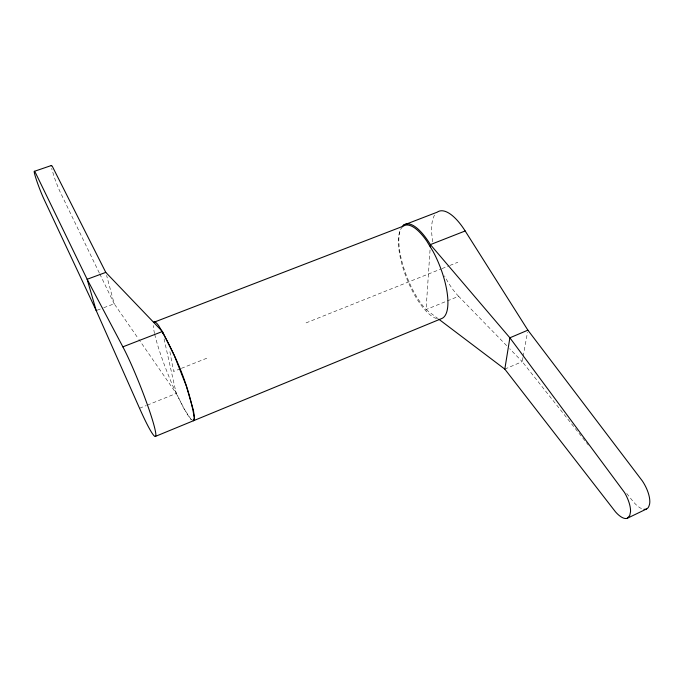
<?xml version="1.0" encoding="UTF-8"?>
<svg xmlns="http://www.w3.org/2000/svg" width="684" height="684" viewBox="0 0 684 684"><rect width="100%" height="100%" fill="white"/><g stroke="black" fill="none" stroke-linecap="round" stroke-linejoin="round"><path stroke-width="0.51" stroke-dasharray="3.42 2.56" d="M430.031 249.985L426.064 309.578L437.914 318.539M522.978 357.424L522.217 361.622L588.36 445.045M523.166 356.381L527.518 332.27M504.809 369.121L522.217 361.622L509.648 348.712M506.69 345.668L458.613 296.3L426.064 309.578A50.197 17.758 68.3 0 1 400.243 230.234M139.545 408.262L146.299 405.526M147.265 405.142L176.233 393.445L163.818 337.793M306.056 322.899L440.975 269M441.967 268.607L448.909 265.837M449.901 265.435L457.835 262.263M180.371 368.753L173.582 371.455L169.487 349.515M181.345 368.36L208.5 357.544M97.154 310.22L102.831 308.065M103.78 307.714L114.202 303.773L138.288 338.597M193.487 420.669L190.964 419.335L186.954 413.906L176.233 393.445L138.895 339.469M626.715 493.438L632.674 500.944A21.726 9.2 61.1 0 0 642.473 508.964M191.169 419.54L183.492 407.98L173.514 387.418A53.138 6.524 68.3 0 1 154.755 334.476M99.325 273.019L60.072 191.802A16.63 1.454 69.2 0 1 54.216 177.002L51.625 168.392M99.796 273.976L114.202 303.773L106.601 275.421M458.613 296.3A49.787 19.161 68.3 0 1 444.532 275.883M432.801 241.837A49.787 19.161 68.3 0 1 434.81 214.725M436.657 318.599A50.094 17.681 68.3 0 1 405.467 275.242A50.094 17.681 68.3 0 1 402.671 226.695M154.541 333.561A53.138 6.524 68.3 0 1 153.293 325.584"/><path stroke-width="1.03" d="M430.245 246.787L430.39 244.616A50.197 17.758 68.3 0 0 402.295 226.395M646.423 509.041L627.365 518.241A21.828 8.883 61.4 0 1 615.514 511.889L504.809 369.121L509.879 337.802L430.39 244.616L465.171 230.97L527.894 330.175L642.37 480.972A21.751 9.217 61.1 0 1 649.595 504.099L648.902 506.288A21.726 9.2 61.1 0 1 643.918 509.306M193.452 420.737L194.418 418.557C189.194 385.802 175.378 354.397 158.782 325.832A53.138 6.524 68.3 0 0 153.772 322.326L403.423 226.105A50.094 17.681 68.3 0 1 426.739 241.024L433.203 251.661A50.094 17.681 68.3 0 1 441.556 318.599L155.396 436.409M627.365 518.241L629.733 515.531L630.554 511.606A21.845 8.901 61.4 0 0 624.543 492.54L509.879 337.802L527.894 330.175M122.872 346.848A53.608 4.685 68.3 0 1 153.951 425.157A53.608 4.685 68.3 0 1 139.545 408.262L96.205 310.57L43.947 199.087A16.69 1.206 69.1 0 1 35.696 177.643L35.029 175.437A16.707 1.206 69.1 0 1 35.85 173.539L87.142 279.277L122.872 346.848L162.416 331.501L174.411 355.748L186.279 385.947L193.478 410.528L194.444 417.736L193.487 420.669M403.637 225.104L437.213 212.177A49.787 19.161 68.3 0 1 465.171 230.97M162.903 333.689L162.416 331.501L105.781 272.386L87.142 279.277L96.205 310.57M34.371 171.325L51.462 165.485M438.76 319.18L504.809 369.121M105.781 272.386L52.523 166.742A16.647 1.454 69.2 0 0 51.232 165.921"/></g></svg>
